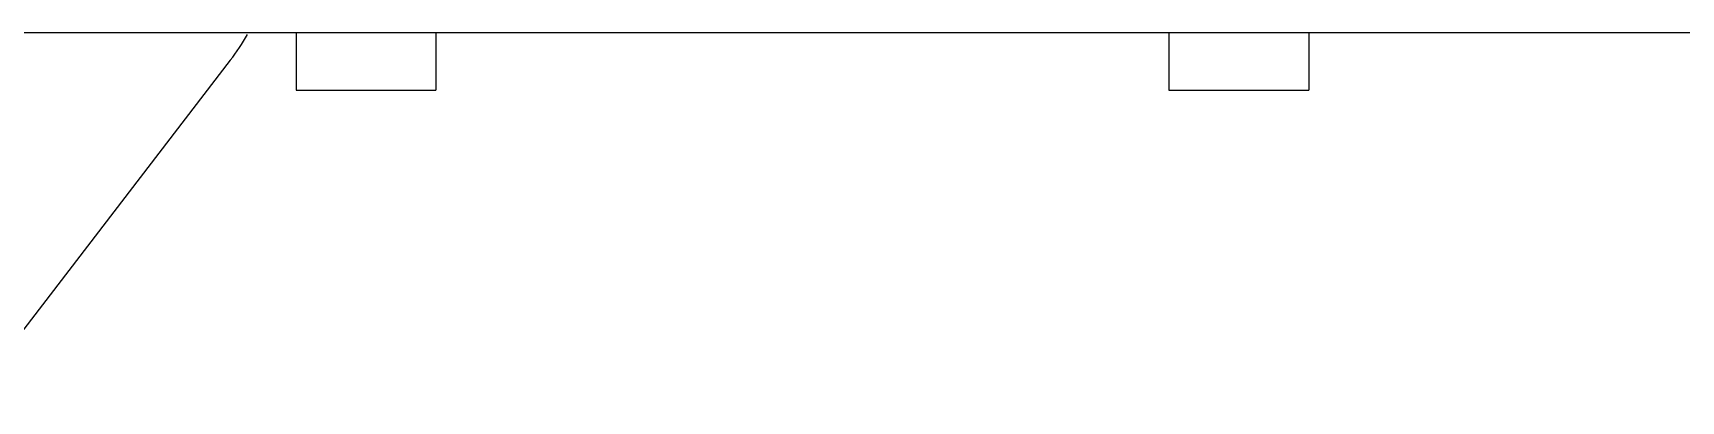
# Model space of a CAD drawing. Header units: millimetres. Extents: x -11 to 5160, y -11 to 2043.
# Drawn here: x 4014.734 to 4017.17, y 1235.998 to 1236.543 of the extents above; entities that cross this region are included whole.
import ezdxf

# ---------------------------------------------------------------- set-up
doc = ezdxf.new("R2010")
doc.units = ezdxf.units.MM

# ---------------------------------------------------------------- blocks, each defined once
blk = doc.blocks.new('FX5U-32MT ES PLC')
at = {"color": 7, "linetype": 'Continuous'}
for p, q in [((149.5, -45), (0.5, -45)), ((125.91, -45), (125.91, -45.5)), ((127.13, -45), (127.13, -45.5)), ((133.53, -45), (133.53, -45.5)), ((134.75, -45), (134.75, -45.5)), ((125.33662, -45.23865), (123.05042, -48.21764)), ((125.91, -45.5), (127.13, -45.5)), ((133.53, -45.5), (134.75, -45.5))]:
    blk.add_line(p, q, dxfattribs=at)
blk.add_arc((123.75, -44.02101), 2, 322.49586, 330.26913, dxfattribs=at)
blk = doc.blocks.new('*U224')
blk.add_blockref('FX5U-32MT ES PLC', (16.848, 110))

msp = doc.modelspace()

# ---------------------------------------------------------------- block references
at = {"xscale": 0.1693510201669083, "yscale": 0.1693510201669083, "zscale": 0.1693510201669083}
msp.add_blockref('*U224', (3990.9468, 1225.5354), dxfattribs=at)

doc.saveas('drawing.dxf')
